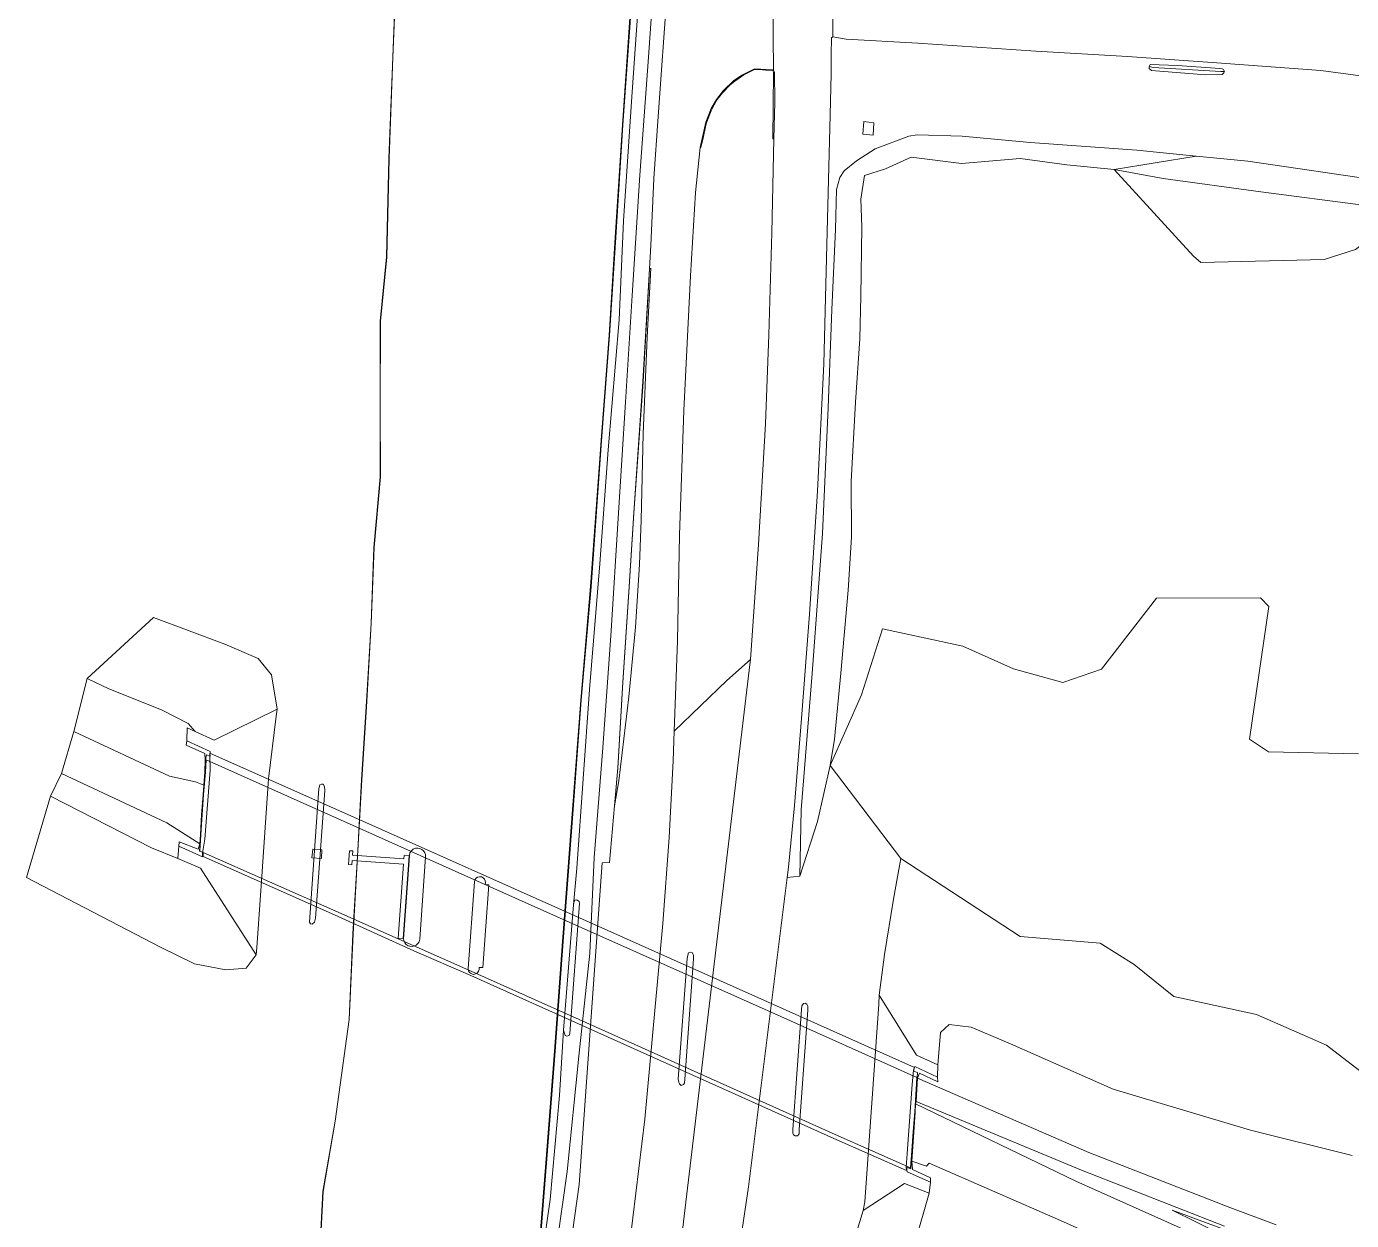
# Model space of a CAD drawing. Header units: metres. Extents: x 112942 to 118371, y 496117 to 499046.
# Drawn here: x 112949.4 to 113193, y 498697 to 498916.7 of the extents above; entities that cross this region are included whole.
import ezdxf

# ---------------------------------------------------------------- set-up
doc = ezdxf.new("R2010")
doc.units = ezdxf.units.M
doc.layers.add('B-WE-OG-TOPOKAART-G', color=253, linetype='Continuous', lineweight=18)

msp = doc.modelspace()

# ---------------------------------------------------------------- linework, layer by layer
at = {"layer": 'B-WE-OG-TOPOKAART-G', "elevation": 1}
for points in [[(113018.651, 498748.867), (113017.752, 498748.93), (113018.722, 498762.548), (113009.241, 498763.237), (113009.186, 498762.458), (113008.587, 498762.501), (113008.773, 498765.055), (113009.371, 498765.011), (113009.315, 498764.233), (113018.793, 498763.545), (113018.839, 498764.194), (113019.737, 498764.13), (113018.651, 498748.867)], [(113018.701, 498748.863), (113019.787, 498764.126), (113019.895, 498764.634), (113020.169, 498765.017), (113020.516, 498765.308), (113020.935, 498765.491), (113021.337, 498765.527), (113021.683, 498765.473), (113022.085, 498765.29), (113022.376, 498765.035), (113022.632, 498764.67), (113022.741, 498764.342), (113022.778, 498763.922), (113021.705, 498748.788), (113021.574, 498748.307), (113021.373, 498747.979), (113021.026, 498747.669), (113020.68, 498747.523), (113020.333, 498747.45), (113019.895, 498747.468), (113019.549, 498747.577), (113019.221, 498747.778), (113018.965, 498748.07), (113018.801, 498748.362), (113018.701, 498748.863)], [(113019.895, 498747.468), (113020.333, 498747.45), (113020.68, 498747.523), (113021.026, 498747.669), (113021.373, 498747.979), (113021.574, 498748.307), (113021.705, 498748.788), (113022.778, 498763.922), (113022.741, 498764.342), (113022.632, 498764.67), (113022.376, 498765.035), (113022.085, 498765.29), (113021.683, 498765.473), (113021.337, 498765.527), (113020.935, 498765.491), (113020.516, 498765.308), (113020.169, 498765.017), (113019.895, 498764.634), (113019.787, 498764.126), (113018.701, 498748.863), (113018.801, 498748.362), (113018.965, 498748.07), (113019.221, 498747.778), (113019.549, 498747.577), (113019.895, 498747.468)], [(113030.621, 498743.362), (113031.743, 498759.318), (113031.838, 498759.7), (113032.056, 498760.017), (113032.314, 498760.176), (113032.71, 498760.255), (113033.047, 498760.216), (113033.345, 498760.057), (113033.622, 498759.799), (113033.741, 498759.522), (113033.769, 498759.172), (113033.744, 498758.829), (113034.381, 498758.782), (113033.274, 498743.532), (113032.626, 498743.58), (113032.599, 498743.221), (113032.512, 498742.866), (113032.333, 498742.588), (113032.115, 498742.429), (113031.818, 498742.31), (113031.539, 498742.288), (113031.263, 498742.37), (113031.025, 498742.489), (113030.826, 498742.648), (113030.648, 498742.965), (113030.621, 498743.362)], [(113031.743, 498759.318), (113030.621, 498743.362), (113030.648, 498742.965), (113030.826, 498742.648), (113031.025, 498742.489), (113031.263, 498742.37), (113031.539, 498742.288), (113031.818, 498742.31), (113032.115, 498742.429), (113032.333, 498742.588), (113032.512, 498742.866), (113032.599, 498743.221), (113032.626, 498743.58), (113033.274, 498743.532), (113034.381, 498758.782), (113033.744, 498758.829), (113033.769, 498759.172), (113033.741, 498759.522), (113033.622, 498759.799), (113033.345, 498760.057), (113033.047, 498760.216), (113032.71, 498760.255), (113032.314, 498760.176), (113032.056, 498760.017), (113031.838, 498759.7), (113031.743, 498759.318)]]:
    msp.add_lwpolyline(points, close=True, dxfattribs=at)
at = {"layer": 'B-WE-OG-TOPOKAART-G'}
for points in [[(113064.237, 498978.244, -0.494), (113065.53, 498999.236, -0.494), (113066.884, 499019.115, -0.494), (113067.037, 499022.299, -0.494), (113067.137, 499022.294, -0.323), (113066.984, 499019.109, -0.32), (113065.63, 498999.23, -0.277), (113064.337, 498978.238, -0.22), (113063.16, 498958.62, -0.23), (113061.684, 498938.371, -0.243), (113060.385, 498917.345, -0.227), (113059.053, 498898.59, -0.233), (113057.81, 498878.821, -0.247), (113056.601, 498859.866, -0.22), (113055.194, 498841.34, -0.19), (113053.215, 498813.621, -0.217), (113051.394, 498792.754, -0.21), (113049.899, 498772.637, -0.223), (113048.071, 498748.337, -0.26), (113046.577, 498728.18, -0.28), (113045.17, 498709.916, -0.213), (113044.003, 498695.184, -0.22)], [(113046.188, 498687.394, 0.73), (113048.775, 498706.012, 0.777), (113050.976, 498727.263, 0.7), (113052.957, 498746.183, 0.72), (113053.747, 498763.8, 0.63), (113055.374, 498783.955, 0.627), (113056.925, 498805.485, 0.76), (113058.201, 498826.226, 0.77), (113059.556, 498847.576, 0.76), (113060.755, 498867.186, 0.71), (113062.148, 498889.309, 0.717), (113063.736, 498911.039, 0.707), (113065.488, 498935.767, 0.723), (113067.273, 498963.689, 0.703), (113068.571, 498987.071, 0.743), (113070.217, 499012.726, 0.677), (113071.1, 499022.189, 0.79)], [(113071.1, 499022.189, 0.79), (113073.623, 499019.755, 0.907), (113073.227, 499012.458, 0.907), (113071.579, 498985.833, 0.91), (113070.202, 498964.35, 0.91), (113068.736, 498943.916, 0.907), (113067.221, 498923.249, 0.847), (113065.536, 498900.12, 0.865), (113064.729, 498888.748, 0.85), (113064.206, 498876.384, 0.886), (113063.954, 498872.098, 0.872), (113062.737, 498851.376, 0.886), (113061.061, 498827.22, 0.886), (113060.13, 498812.688, 0.919), (113059.04, 498796.03, 0.94), (113058.092, 498780.293, 0.883), (113057.5, 498773.331, 0.911), (113056.609, 498762.855, 0.775), (113055.22, 498762.795, 0.772), (113051.021, 498703.654, 0.823), (113047.221, 498676.463, 0.883)], [(113043.904, 498695.198, -0.494), (113045.07, 498709.924, -0.494), (113046.477, 498728.188, -0.494), (113047.971, 498748.344, -0.494), (113049.799, 498772.644, -0.494), (113051.294, 498792.762, -0.494), (113053.115, 498813.629, -0.494), (113055.094, 498841.347, -0.494), (113056.501, 498859.873, -0.494), (113057.71, 498878.827, -0.494), (113058.953, 498898.597, -0.494), (113060.285, 498917.352, -0.494), (113061.584, 498938.378, -0.494), (113063.06, 498958.627, -0.494), (113064.237, 498978.244, -0.494)], [(113065.488, 498935.767, 0.723), (113063.736, 498911.039, 0.707), (113062.148, 498889.309, 0.717), (113060.755, 498867.186, 0.71), (113059.556, 498847.576, 0.76), (113058.201, 498826.226, 0.77), (113056.925, 498805.485, 0.76), (113055.374, 498783.955, 0.627), (113053.747, 498763.8, 0.63), (113052.957, 498746.183, 0.72), (113050.976, 498727.263, 0.7), (113048.775, 498706.012, 0.777), (113046.188, 498687.394, 0.73)], [(113097.66, 498934.128, 1.207), (113097.658, 498914.795, 1.339), (113097.415, 498914.621, 1.327), (113097.351, 498911.532, 1.3), (113097.335, 498908, 1.348), (113097.146, 498900.447, 1.36), (113096.568, 498876.515, 1.369), (113096.016, 498854.637, 1.345), (113094.848, 498831.221, 1.333), (113093.374, 498808.575, 1.333), (113091.9, 498789.398, 1.33), (113090.576, 498773.349, 1.318), (113089.51, 498762, 1.273), (113089.278, 498760.146, 1.241), (113082.153, 498703.226, 1.303), (113080.089, 498689.158, 1.34)], [(113197.427, 498907.233, 1.456), (113187.364, 498908.601, 1.456), (113168.291, 498910.02, 1.504), (113151.852, 498911.193, 1.456), (113134.99, 498912.127, 1.429), (113113.306, 498913.61, 1.387), (113100.081, 498914.375, 1.39), (113097.658, 498914.795, 1.339), (113097.66, 498934.128, 1.207), (113099.151, 498931.716, 1.18), (113100.058, 498930.61, 1.18), (113101.018, 498929.69, 1.18), (113102.289, 498928.639, 1.168), (113103.822, 498927.642, 1.168), (113106.258, 498926.557, 1.168), (113108.625, 498925.895, 1.162), (113110.067, 498925.82, 1.162), (113117.927, 498925.287, 1.162), (113119.396, 498925.196, 1.157), (113120.349, 498925.137, 1.145), (113139.518, 498923.954, 1.306), (113158.439, 498922.564, 1.366), (113179.371, 498920.733, 1.543), (113196.931, 498918.966, 1.675)], [(113050.589, 498761.822, -0.277), (113052.907, 498794.727, -0.24), (113054.825, 498817.852, -0.197), (113056.339, 498838.804, -0.197), (113058.365, 498862.709, -0.213), (113059.147, 498880.918, -0.223), (113060.698, 498903.749, -0.173), (113062.388, 498928.385, -0.237)], [(113062.388, 498928.385, -0.237), (113060.698, 498903.749, -0.173), (113059.147, 498880.918, -0.223), (113058.365, 498862.709, -0.213), (113056.339, 498838.804, -0.197), (113054.825, 498817.852, -0.197), (113052.907, 498794.727, -0.24), (113050.589, 498761.822, -0.277)], [(113003.529, 498695.242, 0.064), (113003.904, 498702.34, 0.064), (113006.118, 498715.284, 0.064), (113008.692, 498734.015, 0.064), (113009.379, 498749.768, 0.088), (113010.283, 498765.11, 0.088), (113010.971, 498778.067, 0.075), (113011.901, 498792.5, 0.092), (113012.739, 498806.86, 0.092), (113013.282, 498820.835, 0.092), (113014.41, 498833.831, 0.092), (113014.398, 498846.805, 0.092), (113014.423, 498862.495, 0.092), (113015.595, 498874.281, 0.092), (113016.031, 498892.42, 0.092), (113016.726, 498911.031, 0.092), (113017.372, 498927.18, 0.092)], [(113017.422, 498927.178, -0.176), (113016.776, 498911.029, -0.263), (113016.081, 498892.418, -0.234), (113015.645, 498874.278, -0.137), (113014.473, 498862.492, -0.216), (113014.448, 498846.805, -0.285), (113014.46, 498833.829, -0.332), (113013.332, 498820.832, -0.365), (113012.789, 498806.858, -0.349), (113011.951, 498792.497, -0.326), (113011.021, 498778.064, -0.35), (113010.333, 498765.107, -0.288), (113009.429, 498749.765, -0.358), (113008.742, 498734.01, -0.353), (113006.167, 498715.276, -0.299), (113003.954, 498702.334, -0.323), (113003.579, 498695.233, -0.299)], [(113003.579, 498695.233, -0.299), (113003.954, 498702.334, -0.323), (113006.167, 498715.276, -0.299), (113008.742, 498734.01, -0.353), (113009.429, 498749.765, -0.358), (113010.333, 498765.107, -0.288), (113011.021, 498778.064, -0.35), (113011.951, 498792.497, -0.326), (113012.789, 498806.858, -0.349), (113013.332, 498820.832, -0.365), (113014.46, 498833.829, -0.332), (113014.448, 498846.805, -0.285), (113014.473, 498862.492, -0.216), (113015.645, 498874.278, -0.137), (113016.081, 498892.418, -0.234), (113016.776, 498911.029, -0.263), (113017.422, 498927.178, -0.176)], [(113047.221, 498676.463, 0.883), (113051.021, 498703.654, 0.823), (113055.22, 498762.795, 0.772), (113056.609, 498762.855, 0.775), (113057.5, 498773.331, 0.911), (113058.092, 498780.293, 0.883), (113059.04, 498796.03, 0.94), (113060.13, 498812.688, 0.919), (113061.061, 498827.22, 0.886), (113062.737, 498851.376, 0.886), (113063.954, 498872.098, 0.872), (113064.206, 498876.384, 0.886), (113064.729, 498888.748, 0.85), (113065.536, 498900.12, 0.865), (113067.221, 498923.249, 0.847)], [(113086.617, 498921.201, 1.153), (113086.769, 498908.625, 1.165), (113086.586, 498908.722, 1.168), (113083.34, 498908.928, 1.096), (113083.105, 498908.849, 1.081), (113080.932, 498907.751, 1.024), (113079.437, 498906.73, 1.003), (113077.459, 498904.866, 1.021), (113076.249, 498903.235, 1.033), (113075.288, 498901.603, 1.06), (113074.324, 498899.068, 1.06), (113073.232, 498894.424, 1.06), (113072.415, 498886.152, 1.12), (113071.474, 498870.804, 1.111), (113070.243, 498846.017, 1.117), (113069.458, 498823.11, 1.111), (113069.074, 498803.634, 1.126), (113068.5, 498787.064, 1.097), (113068.309, 498781.555, 1.117), (113067.536, 498767.452, 1.105), (113066.367, 498751.647, 0.988), (113063.104, 498715.67, 1.009), (113060.333, 498692.936, 1.009)], [(113068.195, 498679.806, 1.159), (113082.471, 498799.805, 1.138), (113082.501, 498800.222, 1.067), (113083.999, 498821.38, 1.087), (113085.275, 498843.601, 1.138), (113085.891, 498859.952, 1.123), (113086.411, 498878.741, 1.15), (113086.833, 498896.042, 1.235), (113086.998, 498902.794, 1.171), (113086.947, 498908.255, 1.171), (113086.769, 498908.625, 1.165), (113086.617, 498921.201, 1.153)], [(113044.003, 498695.184, -0.22), (113045.17, 498709.916, -0.213), (113046.577, 498728.18, -0.28), (113048.071, 498748.337, -0.26), (113049.899, 498772.637, -0.223), (113051.394, 498792.754, -0.21), (113053.215, 498813.621, -0.217), (113055.194, 498841.34, -0.19), (113056.601, 498859.866, -0.22), (113057.81, 498878.821, -0.247), (113059.053, 498898.59, -0.233), (113060.385, 498917.345, -0.227)], [(113060.285, 498917.352, -0.494), (113058.953, 498898.597, -0.494), (113057.71, 498878.827, -0.494), (113056.501, 498859.873, -0.494), (113055.094, 498841.347, -0.494), (113053.115, 498813.629, -0.494), (113051.294, 498792.762, -0.494), (113049.799, 498772.644, -0.494)], [(113199.039, 498888.217, 1.345), (113173.974, 498891.904, 1.126), (113164.488, 498892.845, 0.976), (113153.571, 498893.929, 0.997), (113133.937, 498895.362, 0.997), (113121.44, 498896.496, 0.955), (113113.185, 498896.773, 1.009), (113111.61, 498896.518, 1.009), (113105.447, 498894.155, 1), (113102.012, 498891.986, 0.943), (113099.73, 498890.105, 1.219), (113098.944, 498888.922, 1.246), (113098.354, 498886.688, 1.255), (113098.158, 498879.364, 1.237), (113097.483, 498864.601, 1.303), (113096.797, 498846.538, 1.27), (113095.783, 498823.398, 1.201), (113093.83, 498797.657, 1.177), (113091.816, 498772.553, 1.159), (113091.597, 498760.34, 0.961), (113089.278, 498760.146, 1.241), (113089.51, 498762, 1.273), (113090.576, 498773.349, 1.318), (113091.9, 498789.398, 1.33), (113093.374, 498808.575, 1.333), (113094.848, 498831.221, 1.333), (113096.016, 498854.637, 1.345), (113096.568, 498876.515, 1.369), (113097.146, 498900.447, 1.36), (113097.335, 498908, 1.348), (113097.351, 498911.532, 1.3), (113097.415, 498914.621, 1.327), (113097.658, 498914.795, 1.339), (113100.081, 498914.375, 1.39), (113113.306, 498913.61, 1.387), (113134.99, 498912.127, 1.429), (113151.852, 498911.193, 1.456), (113168.291, 498910.02, 1.504)], [(113082.501, 498800.222, 1.067), (113078.165, 498796.347, 0.932), (113068.5, 498787.064, 1.097), (113069.074, 498803.634, 1.126), (113069.458, 498823.11, 1.111), (113070.243, 498846.017, 1.117), (113071.474, 498870.804, 1.111), (113072.415, 498886.152, 1.12), (113073.232, 498894.424, 1.06), (113073.399, 498894.448, 1.169), (113073.789, 498896.145, 1.223), (113074.315, 498898.556, 1.199), (113074.489, 498899.154, 1.184), (113075.27, 498901.201, 1.187), (113075.819, 498902.282, 1.187), (113076.408, 498903.246, 1.184), (113077.357, 498904.503, 1.169), (113078.784, 498905.925, 1.139), (113079.636, 498906.633, 1.136), (113081.267, 498907.775, 1.139), (113083.25, 498908.765, 1.184), (113084.06, 498908.758, 1.232), (113086.627, 498908.536, 1.259), (113086.762, 498908.315, 1.259), (113086.622, 498896.019, 1.298), (113086.833, 498896.042, 1.235), (113086.411, 498878.741, 1.15), (113085.891, 498859.952, 1.123), (113085.275, 498843.601, 1.138), (113083.999, 498821.38, 1.087), (113082.501, 498800.222, 1.067)], [(113086.769, 498908.625, 1.165), (113086.947, 498908.255, 1.171), (113086.998, 498902.794, 1.171), (113086.833, 498896.042, 1.235), (113086.622, 498896.019, 1.298), (113086.762, 498908.315, 1.259), (113086.627, 498908.536, 1.259), (113084.06, 498908.758, 1.232), (113083.25, 498908.765, 1.184), (113081.267, 498907.775, 1.139), (113079.636, 498906.633, 1.136), (113078.784, 498905.925, 1.139), (113077.357, 498904.503, 1.169), (113076.408, 498903.246, 1.184), (113075.819, 498902.282, 1.187), (113075.27, 498901.201, 1.187), (113074.489, 498899.154, 1.184), (113074.315, 498898.556, 1.199), (113073.789, 498896.145, 1.223), (113073.399, 498894.448, 1.169), (113073.232, 498894.424, 1.06), (113074.324, 498899.068, 1.06), (113075.288, 498901.603, 1.06), (113076.249, 498903.235, 1.033), (113077.459, 498904.866, 1.021), (113079.437, 498906.73, 1.003), (113080.932, 498907.751, 1.024), (113083.105, 498908.849, 1.081), (113083.34, 498908.928, 1.096), (113086.586, 498908.722, 1.168), (113086.769, 498908.625, 1.165)], [(113168.98, 498908.4, 1.124), (113156.528, 498909.172, 1.082), (113155.815, 498909.303, 1.202), (113156.016, 498909.683, 1.205), (113161.026, 498909.528, 1.328), (113168.816, 498908.982, 1.322), (113169.233, 498908.918, 1.322), (113169.514, 498908.756, 1.322), (113169.648, 498908.394, 1.322), (113168.98, 498908.4, 1.124)], [(113156.275, 498908.592, 1.301), (113166.194, 498907.801, 1.295), (113169.263, 498907.855, 1.295), (113169.575, 498908.138, 1.301), (113169.648, 498908.394, 1.322), (113169.514, 498908.756, 1.322), (113169.233, 498908.918, 1.322), (113168.816, 498908.982, 1.322), (113161.026, 498909.528, 1.328), (113156.016, 498909.683, 1.205), (113155.815, 498909.303, 1.202), (113155.853, 498908.962, 1.253), (113156.275, 498908.592, 1.301)], [(113169.263, 498907.855, 1.295), (113166.194, 498907.801, 1.295), (113156.275, 498908.592, 1.301), (113155.853, 498908.962, 1.253), (113155.815, 498909.303, 1.202), (113156.528, 498909.172, 1.082), (113168.98, 498908.4, 1.124), (113169.648, 498908.394, 1.322), (113169.575, 498908.138, 1.301), (113169.263, 498907.855, 1.295)], [(113168.291, 498910.02, 1.504), (113187.364, 498908.601, 1.456), (113197.427, 498907.233, 1.456)], [(113103.142, 498896.904, 1.241), (113105.052, 498896.677, 1.25), (113105.211, 498898.946, 1.256), (113103.348, 498899.185, 1.298), (113103.142, 498896.904, 1.241)], [(113105.211, 498898.946, 1.256), (113105.052, 498896.677, 1.25), (113103.142, 498896.904, 1.241), (113103.348, 498899.185, 1.298), (113105.211, 498898.946, 1.256)], [(113091.597, 498760.34, 0.961), (113091.816, 498772.553, 1.159), (113093.83, 498797.657, 1.177), (113095.783, 498823.398, 1.201), (113096.797, 498846.538, 1.27), (113097.483, 498864.601, 1.303), (113098.158, 498879.364, 1.237), (113098.354, 498886.688, 1.255), (113098.944, 498888.922, 1.246), (113099.73, 498890.105, 1.219), (113102.012, 498891.986, 0.943), (113105.447, 498894.155, 1), (113111.61, 498896.518, 1.009), (113113.185, 498896.773, 1.009), (113121.44, 498896.496, 0.955), (113133.937, 498895.362, 0.997), (113153.571, 498893.929, 0.997), (113164.488, 498892.845, 0.976), (113149.365, 498890.36, -0.303), (113140.684, 498891.248, -0.3), (113132.114, 498892.412, -0.327), (113121.292, 498891.459, -0.187), (113112.081, 498892.668, -0.07), (113107.325, 498890.525, -0.223), (113103.481, 498889.272, -0.053), (113102.796, 498884.927, -0.343), (113102.983, 498879.835, -0.517), (113102.782, 498867.078, -0.563), (113102.604, 498859.206, -0.71), (113101.835, 498847.577, -0.503), (113101.015, 498832.962, -0.577), (113101.059, 498822.717, -0.63), (113100.456, 498812.967, -0.66), (113099.137, 498797.682, -0.51), (113097.941, 498785.588, -0.483), (113097.177, 498780.731, -0.233), (113094.809, 498770.449, 0.421), (113091.597, 498760.34, 0.961)], [(113194.314, 498782.876, -0.456), (113177.77, 498783.25, -0.456), (113174.259, 498785.593, -0.348), (113177.815, 498809.994, -0.102), (113176.324, 498811.588, -0.219), (113157.184, 498811.517, -0.27), (113147.037, 498798.454, -0.306), (113139.925, 498796.004, -0.375), (113130.901, 498798.49, -0.402), (113121.577, 498802.685, -0.378), (113106.812, 498805.898, -0.288), (113102.952, 498793.7, -0.264), (113097.177, 498780.731, -0.233), (113097.941, 498785.588, -0.483), (113099.137, 498797.682, -0.51), (113100.456, 498812.967, -0.66), (113101.059, 498822.717, -0.63), (113101.015, 498832.962, -0.577), (113101.835, 498847.577, -0.503), (113102.604, 498859.206, -0.71), (113102.782, 498867.078, -0.563), (113102.983, 498879.835, -0.517), (113102.796, 498884.927, -0.343), (113103.481, 498889.272, -0.053), (113107.325, 498890.525, -0.223), (113112.081, 498892.668, -0.07), (113121.292, 498891.459, -0.187), (113132.114, 498892.412, -0.327), (113140.684, 498891.248, -0.3), (113149.365, 498890.36, -0.303), (113163.984, 498874.432, -0.289), (113165.339, 498873.238, -0.289), (113188.031, 498873.819, -0.289), (113193.771, 498875.67, -0.289)], [(113149.365, 498890.36, -0.303), (113164.488, 498892.845, 0.976), (113173.974, 498891.904, 1.126), (113199.039, 498888.217, 1.345), (113223.366, 498881.198, 1.468), (113234.916, 498876.425, 1.729), (113247.771, 498871.3, 1.801), (113261.933, 498863.365, 2.235), (113267.05, 498859.902, 1.957), (113246.735, 498864.49, -0.19), (113235.544, 498869.504, -0.25), (113226.136, 498873.58, -0.136), (113211.645, 498878.757, -0.385), (113195.197, 498883.793, -0.391), (113176.351, 498886.248, -0.333), (113158.397, 498888.723, -0.307), (113149.365, 498890.36, -0.303)], [(113149.365, 498890.36, -0.303), (113158.397, 498888.723, -0.307), (113176.351, 498886.248, -0.333), (113195.197, 498883.793, -0.391), (113211.645, 498878.757, -0.385), (113226.136, 498873.58, -0.136), (113235.544, 498869.504, -0.25), (113246.735, 498864.49, -0.19), (113228.879, 498861.759, -0.19), (113224.899, 498864.241, -0.19), (113219.283, 498868.992, -0.19), (113207.448, 498876.67, -0.19), (113197.93, 498878.849, -0.289), (113193.771, 498875.67, -0.289), (113188.031, 498873.819, -0.289), (113165.339, 498873.238, -0.289), (113163.984, 498874.432, -0.289), (113149.365, 498890.36, -0.303)], [(113057.514, 498773.276, 0.911), (113058.106, 498780.238, 0.883), (113059.054, 498795.975, 0.94), (113060.144, 498812.633, 0.919), (113061.075, 498827.165, 0.886), (113062.751, 498851.321, 0.886), (113063.968, 498872.043, 0.872), (113064.218, 498872.218, 0.887), (113063.528, 498859.535, 0.923), (113062.795, 498841.772, 0.929), (113062.436, 498825.841, 0.953), (113062.107, 498817.706, 0.947), (113061.381, 498806.181, 0.947), (113060.15, 498793.329, 0.935), (113058.33, 498777.889, 0.911), (113057.514, 498773.276, 0.911)], [(113196.947, 498722.725, 1.192), (113188.457, 498729.271, 0.692), (113175.578, 498734.929, 0.653), (113160.355, 498738.236, 0.971), (113153.076, 498744.114, 0.805), (113146.784, 498748.03, 0.765), (113132.073, 498749.246, 1.557), (113110.173, 498763.585, 0.719), (113097.177, 498780.731, -0.233), (113102.952, 498793.7, -0.264), (113106.812, 498805.898, -0.288), (113121.577, 498802.685, -0.378), (113130.901, 498798.49, -0.402), (113139.925, 498796.004, -0.375), (113147.037, 498798.454, -0.306), (113157.184, 498811.517, -0.27), (113176.324, 498811.588, -0.219), (113177.815, 498809.994, -0.102), (113174.259, 498785.593, -0.348), (113177.77, 498783.25, -0.456), (113194.314, 498782.876, -0.456)], [(112960.565, 498796.703, 5.466), (112972.749, 498807.953, -1.18), (112985.85, 498803.026, -0.979), (112991.956, 498800.408, -0.875), (112994.463, 498797.433, -0.657), (112995.491, 498791.092, -0.704), (112983.872, 498785.379, 4.497), (112980.373, 498786.991, 6.323), (112979.093, 498788.47, 6.212), (112974.231, 498790.997, 6.04), (112964.514, 498794.83, 5.622), (112960.565, 498796.703, 5.466)], [(113082.471, 498799.805, 1.138), (113068.195, 498679.806, 1.159), (113064.826, 498659.887, 1.132), (113063.63, 498653.295, 1.094), (113054.652, 498655.85, 1.034), (113057.486, 498673.684, 1.048), (113060.333, 498692.936, 1.009), (113063.104, 498715.67, 1.009), (113066.367, 498751.647, 0.988), (113067.536, 498767.452, 1.105), (113068.309, 498781.555, 1.117), (113068.5, 498787.064, 1.097), (113078.165, 498796.347, 0.932), (113082.501, 498800.222, 1.067), (113082.471, 498799.805, 1.138)], [(112975.689, 498778.767, 6.606), (112958.112, 498786.987, 6.617), (112960.565, 498796.703, 5.466), (112964.514, 498794.83, 5.622), (112974.231, 498790.997, 6.04), (112979.093, 498788.47, 6.212), (112980.373, 498786.991, 6.323), (112978.915, 498787.632, 6.343), (112978.858, 498785.263, 6.762), (112978.74, 498784.463, 6.763), (112982.191, 498782.927, 6.762), (112982.261, 498781.744, 6.751), (112982.177, 498779.515, 6.631), (112981.987, 498777.093, 6.642), (112980.444, 498777.723, 6.606), (112975.689, 498778.767, 6.606)], [(112995.491, 498791.092, -0.704), (112995.316, 498789.82, -0.704), (112993.901, 498778.249, -0.697), (112992.603, 498759.461, -0.702), (112991.727, 498747.245, -0.688), (112991.595, 498745.906, -0.588), (112981.406, 498761.834, 4.846), (112977.206, 498763.622, 6.428), (112977.418, 498765.864, 6.77), (112981.753, 498763.897, 6.762), (112981.772, 498764.575, 6.767), (112982.205, 498767.158, 5.465), (112983.131, 498779.857, 5.468), (112983.111, 498782.619, 6.767), (112983.143, 498783.281, 6.774), (112978.858, 498785.263, 6.762), (112978.915, 498787.632, 6.343), (112980.373, 498786.991, 6.323), (112983.872, 498785.379, 4.497), (112995.491, 498791.092, -0.704)], [(112955.835, 498779.272, 6.654), (112958.112, 498786.987, 6.617), (112975.689, 498778.767, 6.606), (112980.444, 498777.723, 6.606), (112981.987, 498777.093, 6.642), (112981.854, 498775.413, 6.653), (112981.573, 498771.703, 6.721), (112981.368, 498767.975, 6.643), (112981.249, 498766.338, 6.703), (112975.185, 498770.184, 6.575), (112955.835, 498779.272, 6.654)], [(112981.249, 498766.338, 6.703), (112981.368, 498767.975, 6.643), (112981.573, 498771.703, 6.721), (112981.854, 498775.413, 6.653), (112981.987, 498777.093, 6.642), (112982.177, 498779.515, 6.631), (112982.261, 498781.744, 6.751), (112982.191, 498782.927, 6.762), (112978.74, 498784.463, 6.763), (112978.858, 498785.263, 6.762), (112983.143, 498783.281, 6.774), (112983.111, 498782.619, 6.767), (112983.131, 498779.857, 5.468), (112982.205, 498767.158, 5.465), (112981.772, 498764.575, 6.767), (112981.753, 498763.897, 6.762), (112977.418, 498765.864, 6.77), (112977.453, 498766.694, 6.766), (112980.924, 498765.316, 6.758), (112981.249, 498766.338, 6.703)], [(112981.901, 498764.007, 6.416), (112981.885, 498764.712, 6.768), (112981.197, 498764.944, 6.762), (112981.418, 498767.972, 6.643), (112981.623, 498771.699, 6.721), (112981.899, 498775.435, 6.656), (112982.226, 498779.519, 6.633), (112982.311, 498781.745, 6.751), (112982.474, 498782.7, 6.756), (112983.135, 498782.442, 6.751), (112983.127, 498783.01, 6.504), (113014.686, 498768.952, 6.573), (113047.083, 498754.459, 6.544), (113112.675, 498725.154, 6.5), (113112.49, 498724.512, 6.763), (113113.229, 498724.244, 6.772), (113113.18, 498723.31, 6.732), (113113.034, 498721.192, 6.655), (113112.757, 498716.989, 6.674), (113112.5, 498713.401, 6.729), (113112.231, 498709.818, 6.665), (113111.984, 498706.701, 6.772), (113111.978, 498706.524, 6.784), (113111.329, 498706.794, 6.784), (113111.189, 498706.226, 6.399), (113097.854, 498712.095, 6.43), (113050.237, 498733.482, 6.427), (113031.083, 498742.074, 6.444), (113020.612, 498746.615, 6.434), (113006.004, 498753.224, 6.436), (112981.901, 498764.007, 6.416)], [(112981.673, 498771.696, 6.721), (112981.954, 498775.405, 6.653), (112982.277, 498779.509, 6.631), (112982.404, 498781.754, 6.753), (113009.448, 498769.668, 6.753), (113032.334, 498759.441, 6.766), (113049.194, 498751.913, 6.756), (113086.314, 498735.318, 6.753), (113113.118, 498723.309, 6.731), (113112.968, 498721.19, 6.655), (113112.717, 498717.013, 6.676), (113112.431, 498713.4, 6.729), (113112.171, 498709.82, 6.665), (113111.951, 498706.707, 6.773), (113098.059, 498712.856, 6.762), (113050.997, 498733.967, 6.758), (113031.246, 498742.844, 6.77), (113020.478, 498747.602, 6.757), (113006.295, 498753.895, 6.752), (112981.885, 498764.712, 6.768), (112981.247, 498764.94, 6.762), (112981.468, 498767.969, 6.643), (112981.673, 498771.696, 6.721)], [(112953.815, 498775.101, 6.4), (112955.835, 498779.272, 6.654), (112975.185, 498770.184, 6.575), (112981.249, 498766.338, 6.703), (112980.924, 498765.316, 6.758), (112977.453, 498766.694, 6.766), (112977.418, 498765.864, 6.77), (112977.206, 498763.622, 6.428), (112972.398, 498765.595, 6.36), (112953.815, 498775.101, 6.4)], [(113080.089, 498689.158, 1.34), (113082.153, 498703.226, 1.303), (113089.278, 498760.146, 1.241), (113091.597, 498760.34, 0.961), (113094.809, 498770.449, 0.421), (113097.177, 498780.731, -0.233), (113110.173, 498763.585, 0.719), (113109.54, 498760.246, 0.81), (113108.816, 498756.112, 0.983), (113107.177, 498745.941, 1.168), (113106.194, 498738.474, 1.267)], [(113002.349, 498751.893, -0.26), (113001.933, 498751.545, -0.322), (113001.624, 498751.593, -0.447), (113001.423, 498751.892, -0.526), (113003.122, 498776.48, -0.435), (113003.314, 498777.162, -0.258), (113003.602, 498777.301, -0.2), (113003.948, 498777.264, -0.176), (113004.19, 498776.838, -0.187), (113004.234, 498776.144, -0.276), (113002.506, 498752.634, -0.324), (113002.349, 498751.893, -0.26)], [(112949.386, 498760.089, -0.978), (112953.815, 498775.101, 6.4), (112972.398, 498765.595, 6.36), (112977.206, 498763.622, 6.428), (112981.406, 498761.834, 4.846), (112991.595, 498745.906, -0.588), (112989.798, 498743.421, -0.678), (112986.009, 498743.112, -0.963), (112980.249, 498744.262, -0.993), (112974.03, 498747.329, -0.994), (112949.386, 498760.089, -0.978)], [(113049.799, 498772.644, -0.494), (113047.971, 498748.344, -0.494), (113046.477, 498728.188, -0.494), (113045.07, 498709.924, -0.494), (113043.904, 498695.198, -0.494)], [(113003.704, 498765.231, -0.23), (113003.643, 498763.604, -0.343), (113001.856, 498763.762, -0.482), (113002.064, 498765.348, -0.503), (113003.704, 498765.231, -0.23)], [(113001.856, 498763.762, -0.482), (113003.643, 498763.604, -0.343), (113003.704, 498765.231, -0.23), (113002.064, 498765.348, -0.503), (113001.856, 498763.762, -0.482)], [(113193.162, 498708.949, 4.661), (113174.428, 498713.618, 5.165), (113149.206, 498721.173, 5.824), (113130.326, 498729.515, 5.844), (113123.113, 498732.554, 5.917), (113119.045, 498733.078, 5.919), (113117.483, 498731.609, 5.916), (113116.989, 498725.673, 6.518), (113113.06, 498727.437, 4.828), (113106.194, 498738.474, 1.267), (113107.177, 498745.941, 1.168), (113108.816, 498756.112, 0.983), (113109.54, 498760.246, 0.81), (113110.173, 498763.585, 0.719), (113132.073, 498749.246, 1.557), (113146.784, 498748.03, 0.765), (113153.076, 498744.114, 0.805), (113160.355, 498738.236, 0.971), (113175.578, 498734.929, 0.653), (113188.457, 498729.271, 0.692), (113196.947, 498722.725, 1.192)], [(113044.241, 498690.962, -0.193), (113045.702, 498700.883, -0.25), (113047.387, 498720.019, -0.28), (113048.11, 498732.014, -0.015), (113048.348, 498731.315, 0.082), (113048.445, 498731.039, 0.176), (113048.718, 498730.912, 0.207), (113049.172, 498731.063, 0.262), (113049.313, 498731.433, 0.294), (113051.075, 498755.351, 0.345), (113050.99, 498755.708, 0.407), (113050.585, 498756.024, 0.363), (113050.227, 498755.925, 0.26), (113050.049, 498755.55, 0.154), (113049.965, 498755.093, 0.12), (113050.589, 498761.822, -0.277)], [(113050.589, 498761.822, -0.277), (113049.965, 498755.093, 0.12), (113048.11, 498732.014, -0.015), (113047.387, 498720.019, -0.28), (113045.702, 498700.883, -0.25), (113044.241, 498690.962, -0.193)], [(113049.313, 498731.433, 0.294), (113049.172, 498731.063, 0.262), (113048.718, 498730.912, 0.207), (113048.445, 498731.039, 0.176), (113048.348, 498731.315, 0.082), (113048.11, 498732.014, -0.015), (113049.965, 498755.093, 0.12), (113050.049, 498755.55, 0.154), (113050.227, 498755.925, 0.26), (113050.585, 498756.024, 0.363), (113050.99, 498755.708, 0.407), (113051.075, 498755.351, 0.345), (113049.313, 498731.433, 0.294)], [(113072.042, 498745.171, 0.748), (113070.448, 498722.991, 0.724), (113070.349, 498722.309, 0.806), (113070.171, 498722.028, 0.826), (113069.777, 498721.876, 0.793), (113069.46, 498722.175, 0.803), (113069.343, 498722.395, 0.805), (113069.356, 498722.464, 0.761), (113069.224, 498723.023, 0.734), (113070.884, 498745.234, 0.755), (113070.979, 498745.86, 0.74), (113071.144, 498746.28, 0.77), (113071.573, 498746.398, 0.777), (113071.854, 498746.249, 0.783), (113072.033, 498745.798, 0.792), (113072.042, 498745.171, 0.748)], [(113069.46, 498722.175, 0.803), (113069.777, 498721.876, 0.793), (113070.171, 498722.028, 0.826), (113070.349, 498722.309, 0.806), (113070.448, 498722.991, 0.724), (113072.042, 498745.171, 0.748), (113072.033, 498745.798, 0.792), (113071.854, 498746.249, 0.783), (113071.573, 498746.398, 0.777), (113071.144, 498746.28, 0.77), (113070.979, 498745.86, 0.74), (113070.884, 498745.234, 0.755), (113069.224, 498723.023, 0.734), (113069.356, 498722.464, 0.761), (113069.343, 498722.395, 0.805), (113069.46, 498722.175, 0.803)], [(113106.194, 498738.474, 1.267), (113106.101, 498736.838, 1.267), (113103.545, 498700.426, 1.251), (113103.226, 498698.85, 1.384), (113099.097, 498685.292, 1.168)], [(113112.731, 498725.347, 6.777), (113112.483, 498724.646, 5.836), (113112.261, 498722.061, 5.474), (113111.33, 498709.368, 5.472), (113111.148, 498706.791, 5.926), (113111.324, 498705.937, 6.762), (113115.622, 498704.042, 6.758), (113115.388, 498702.032, 6.607), (113110.808, 498703.818, 4.623), (113103.226, 498698.85, 1.384), (113103.545, 498700.426, 1.251), (113106.101, 498736.838, 1.267), (113106.194, 498738.474, 1.267), (113113.06, 498727.437, 4.828), (113116.989, 498725.673, 6.518), (113116.885, 498723.387, 6.766), (113112.731, 498725.347, 6.777)], [(113091.446, 498712.947, 0.753), (113091.184, 498712.561, 0.746), (113090.759, 498712.602, 0.727), (113090.412, 498712.747, 0.738), (113090.301, 498713.065, 0.738), (113090.313, 498713.773, 0.683), (113091.869, 498735.823, 0.655), (113091.968, 498736.517, 0.802), (113092.26, 498736.954, 0.802), (113092.553, 498737.019, 0.779), (113092.877, 498736.826, 0.779), (113093.033, 498736.459, 0.763), (113093.036, 498735.686, 0.73), (113091.463, 498713.727, 0.684), (113091.446, 498712.947, 0.753)], [(113090.759, 498712.602, 0.727), (113091.184, 498712.561, 0.746), (113091.446, 498712.947, 0.753), (113091.463, 498713.727, 0.684), (113093.036, 498735.686, 0.73), (113093.033, 498736.459, 0.763), (113092.877, 498736.826, 0.779), (113092.553, 498737.019, 0.779), (113092.26, 498736.954, 0.802), (113091.968, 498736.517, 0.802), (113091.869, 498735.823, 0.655), (113090.313, 498713.773, 0.683), (113090.301, 498713.065, 0.738), (113090.412, 498712.747, 0.738), (113090.759, 498712.602, 0.727)], [(113179.204, 498696.226, 5.754), (113170.629, 498699.436, 6.006), (113144.753, 498709.554, 6.533), (113113.242, 498723.179, 6.674), (113113.568, 498724.126, 6.776), (113116.964, 498722.527, 6.764), (113116.885, 498723.387, 6.766), (113116.989, 498725.673, 6.518), (113117.483, 498731.609, 5.916), (113119.045, 498733.078, 5.919), (113123.113, 498732.554, 5.917), (113130.326, 498729.515, 5.844), (113149.206, 498721.173, 5.824), (113174.428, 498713.618, 5.165), (113193.162, 498708.949, 4.661)], [(113112.869, 498718.46, 6.619), (113112.786, 498716.92, 6.669), (113112.541, 498713.263, 6.726), (113112.292, 498709.709, 6.664), (113112.163, 498707.903, 6.635), (113112.303, 498706.368, 6.758), (113115.616, 498704.869, 6.76), (113115.622, 498704.042, 6.758), (113111.324, 498705.937, 6.762), (113111.148, 498706.791, 5.926), (113111.33, 498709.368, 5.472), (113112.261, 498722.061, 5.474), (113112.483, 498724.646, 5.836), (113112.731, 498725.347, 6.777), (113116.885, 498723.387, 6.766), (113116.964, 498722.527, 6.764), (113113.568, 498724.126, 6.776), (113113.242, 498723.179, 6.674), (113113.072, 498721.109, 6.646), (113112.967, 498718.928, 6.615), (113112.869, 498718.46, 6.619)], [(113169.678, 498695.967, 6.044), (113143.371, 498706.298, 6.571), (113112.967, 498718.928, 6.615), (113113.072, 498721.109, 6.646), (113113.242, 498723.179, 6.674), (113144.753, 498709.554, 6.533), (113170.629, 498699.436, 6.006), (113179.204, 498696.226, 5.754)], [(113166.333, 498685, 6.723), (113139.514, 498697.016, 6.577), (113115.398, 498707.541, 6.643), (113114.897, 498706.995, 6.613), (113112.163, 498707.903, 6.635), (113112.292, 498709.709, 6.664), (113112.541, 498713.263, 6.726), (113112.786, 498716.92, 6.669), (113112.869, 498718.46, 6.619), (113142.313, 498704.257, 6.598), (113168.504, 498692.524, 6.718)], [(113168.504, 498692.524, 6.718), (113142.313, 498704.257, 6.598), (113112.869, 498718.46, 6.619), (113112.967, 498718.928, 6.615), (113143.371, 498706.298, 6.571), (113169.678, 498695.967, 6.044)], [(113107.688, 498675.301, 5.746), (113115.388, 498702.032, 6.607), (113115.622, 498704.042, 6.758), (113115.616, 498704.869, 6.76), (113112.303, 498706.368, 6.758), (113112.163, 498707.903, 6.635), (113114.897, 498706.995, 6.613), (113115.398, 498707.541, 6.643), (113139.514, 498697.016, 6.577), (113166.333, 498685, 6.723)], [(113099.097, 498685.292, 1.168), (113103.226, 498698.85, 1.384), (113110.808, 498703.818, 4.623), (113115.388, 498702.032, 6.607), (113107.688, 498675.301, 5.746)], [(113169.52, 498695.411, 6.116), (113160.047, 498698.928, 6.375), (113168.973, 498694.496, 6.505)], [(113168.973, 498694.496, 6.505), (113160.047, 498698.928, 6.375), (113169.52, 498695.411, 6.116)]]:
    msp.add_polyline3d(points, dxfattribs=at)

doc.saveas('drawing.dxf')
